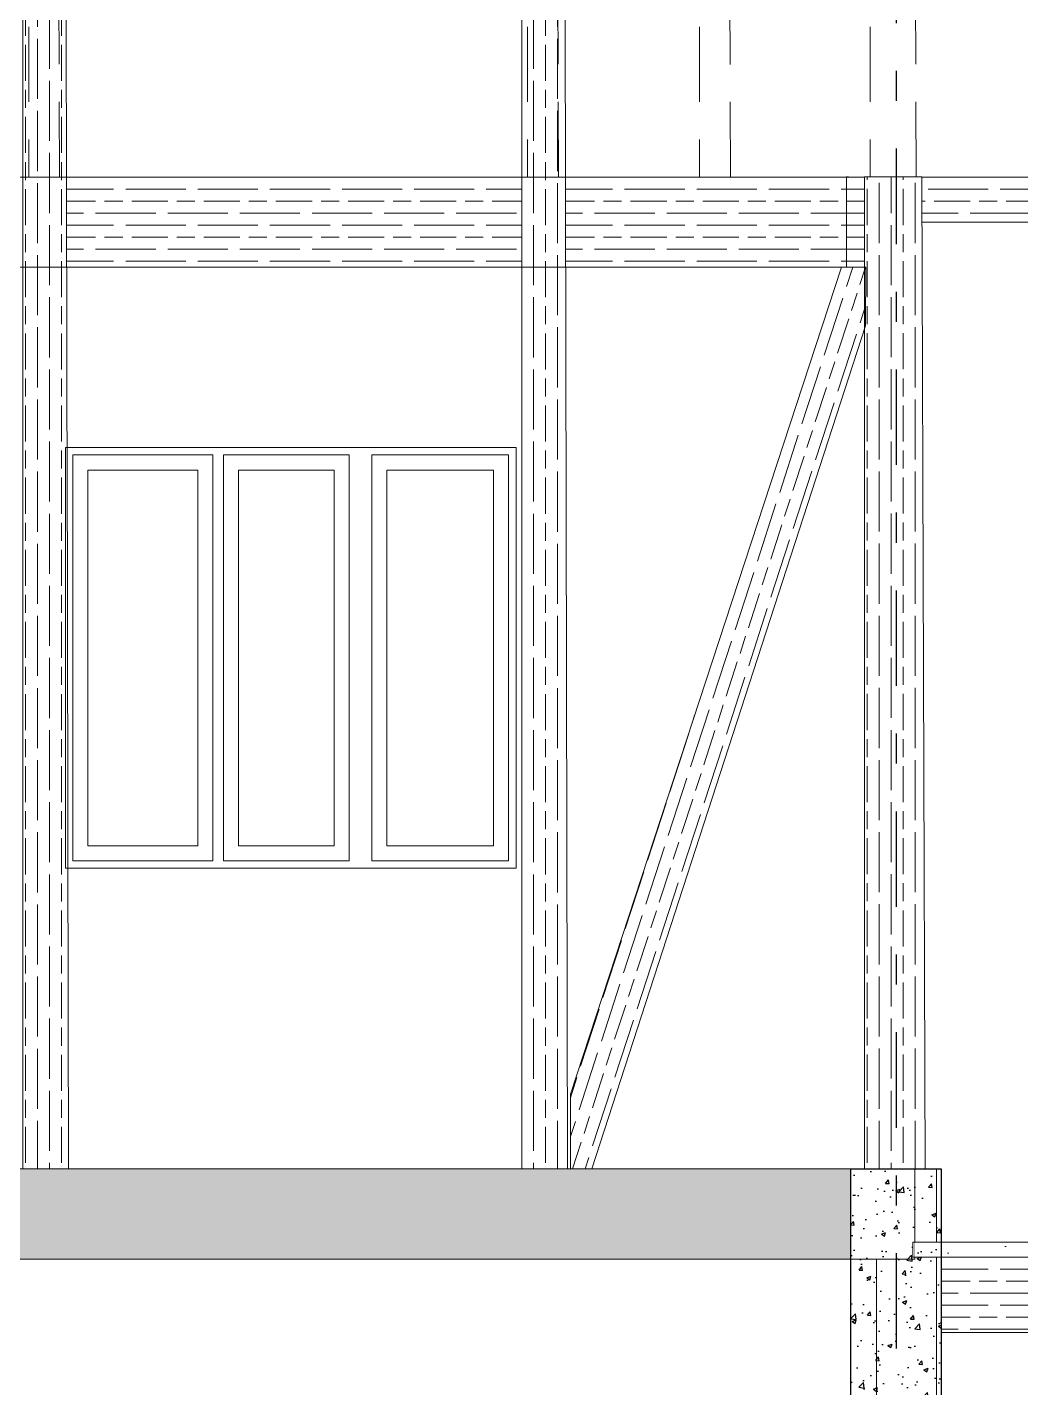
# Model space of a CAD drawing. Header units: metres. Extents: x 0 to 22, y -3 to 11.8.
# Drawn here: x 14.539 to 17.845, y 2.561 to 7.087 of the extents above; entities that cross this region are included whole.
import ezdxf
from ezdxf.enums import TextEntityAlignment as Align

# ---------------------------------------------------------------- set-up
doc = ezdxf.new("R2010")
doc.units = ezdxf.units.M
doc.header["$MEASUREMENT"] = 0
for name, pattern in [('DASHDOT', [25.4, 12.7, -6.35, 0, -6.35]), ('Xref_Alzado 2 Est$0$HIDDEN', [0.375, 0.25, -0.125]), ('Xref_Alzado 2$0$Wipeout_Contour', [1000, 0, -1000])]:
    doc.linetypes.add(name, pattern=pattern)
for name, color, linetype in [('Eje', 5, 'DASHDOT'), ('TEXTO', 7, 'Continuous'), ('Xref_Alzado 2 Est$0$00-COLUMNAS', 253, 'Continuous'), ('Xref_Alzado 2$0$Archicad Windows', 7, 'Continuous'), ('Xref_Alzado 2$0$Estructura - Cubiertas', 7, 'Continuous'), ('Xref_Alzado 2$0$Estructura - Forjados', 7, 'Continuous'), ('Xref_Alzado 2$0$Estructura - Muros', 7, 'Continuous'), ('Xref_Alzado 2$0$Estructura - Vigas y Pilares', 7, 'Continuous')]:
    doc.layers.add(name, color=color, linetype=linetype)
for name, color, linetype, lineweight in [('Xref_Alzado 2 Est$0$00-MADERA', 42, 'Continuous', 13), ('Xref_Alzado 2 Est$0$00-VIGAS', 4, 'Continuous', 13), ('Xref_Alzado 2$0$Estructura - Forjados_Pen_No__1', 7, 'Continuous', 13), ('Xref_Alzado 2$0$Estructura - Muros_Pen_No__1', 7, 'Continuous', 13)]:
    doc.layers.add(name, color=color, linetype=linetype, lineweight=lineweight)
for name, color, linetype, lineweight, true_color in [('Xref_Alzado 2$0$Archicad Windows_Pen_No__81', 7, 'Continuous', 13, 0x6a6a6a), ('Xref_Alzado 2$0$Estructura - Forjados_Pen_No__170', 7, 'Continuous', 13, 0x9f9f00), ('Xref_Alzado 2$0$Estructura - Forjados_Pen_No__81', 7, 'Continuous', 13, 0x6a6a6a), ('Xref_Alzado 2$0$Estructura - Muros_Pen_No__81', 7, 'Continuous', 13, 0x6a6a6a), ('Xref_Alzado 2$0$Estructura - Vigas y Pilares_Pen_No__81', 7, 'Continuous', 13, 0x6a6a6a)]:
    doc.layers.add(name, color=color, linetype=linetype, lineweight=lineweight, true_color=true_color)
doc.styles.add('Arial', font='arial.ttf')

# ---------------------------------------------------------------- blocks, each defined once
blk = doc.blocks.new('Xref_Alzado 2$0$Section Element_2')
at = {"color": 254, "linetype": 'Xref_Alzado 2$0$Wipeout_Contour', "lineweight": 0, "ltscale": 29536.329476}
blk.add_wipeout([(-8030.2, 0), (-8030.2, -300), (6731.8, -300), (6731.8, 0)], dxfattribs=at).dxf.layer = 'Xref_Alzado 2$0$Estructura - Forjados'
at = {"layer": 'Xref_Alzado 2$0$Estructura - Forjados_Pen_No__1', "color": 7, "linetype": 'Continuous', "lineweight": 13}
for p, q in [((6250.6, 0), (-2423.7, 0)), ((6731.8, 0), (6731.8, -243.9)), ((6731.8, -243.9), (6731.8, -293.9)), ((6510.9, -300), (2769.7, -300)), ((6604.6, -300), (6510.9, -300)), ((6710.9, -300), (6604.6, -300)), ((6731.8, -300), (6710.9, -300)), ((6731.8, -293.9), (6731.8, -300))]:
    blk.add_line(p, q, dxfattribs=at)
blk = doc.blocks.new('Xref_Alzado 2$0$Section Element_3')
at = {"color": 254, "linetype": 'Xref_Alzado 2$0$Wipeout_Contour', "lineweight": 0, "ltscale": 43453.612002}
blk.add_wipeout([(10859, -293.9), (10861.1, -293.9), (10861.1, -243.9), (10859, -243.9)], dxfattribs=at).dxf.layer = 'Xref_Alzado 2$0$Estructura - Forjados'
at = {"color": 254, "linetype": 'Xref_Alzado 2$0$Wipeout_Contour', "lineweight": 0, "ltscale": 295735.901563}
blk.add_wipeout([(6731.8, -243.9), (6731.8, -293.9), (10859, -293.9), (10859, -243.9), (10075.5, -243.9), (10073.3, -274.6), (10073, -275.3), (10068.1, -279.2), (10062.7, -275.8), (10062.4, -275.2), (10056.7, -243.9), (9780.9, -243.9), (9775.3, -275.2), (9774.9, -275.8), (9769.6, -279.2), (9764.6, -275.3), (9764.4, -274.6), (9762.1, -243.9), (8840.2, -243.9), (8837.9, -274.6), (8837.7, -275.3), (8832.7, -279.2), (8827.4, -275.8), (8827, -275.2), (8821.4, -243.9), (8545.6, -243.9), (8539.9, -275.2), (8539.6, -275.8), (8534.2, -279.2), (8529.3, -275.3), (8529, -274.6), (8526.8, -243.9)], dxfattribs=at).dxf.layer = 'Xref_Alzado 2$0$Estructura - Forjados'
at = {"layer": 'Xref_Alzado 2$0$Estructura - Forjados_Pen_No__170', "linetype": 'Continuous', "lineweight": 13, "true_color": 0x9f9f00}
h = blk.add_hatch(dxfattribs=at)
h.set_pattern_fill('HORMIGÓN_ARMADO', color=54, style=0, pattern_type=2)
h.set_pattern_definition([(0, (0, 0), (0, 623.54), [60, -300]), (0, (180, 311.8), (0, 623.54), [60, -300]), (60, (0, 0), (-540, 311.77), [60, -300]), (60, (360, 0), (-540, 311.77), [60, -300]), (120, (60, 0), (540, 311.77), [60, -300]), (120, (420, 0), (540, 311.77), [60, -300]), (0, (0, 60), (0, 120), [0, -120, 0, -180]), (45, (60, 60), (-84.8528, 84.8528), [0, -90, 0, -150])])
h.paths.add_polyline_path([(6731.8, -243.9), (6731.8, -293.9), (10859, -293.9), (10859, -243.9), (10075.5, -243.9), (10073.3, -274.6), (10073, -275.3), (10068.1, -279.2), (10062.7, -275.8), (10062.4, -275.2), (10056.7, -243.9), (9780.9, -243.9), (9775.3, -275.2), (9774.9, -275.8), (9769.6, -279.2), (9764.6, -275.3), (9764.4, -274.6), (9762.1, -243.9), (8840.2, -243.9), (8837.9, -274.6), (8837.7, -275.3), (8832.7, -279.2), (8827.4, -275.8), (8827, -275.2), (8821.4, -243.9), (8545.6, -243.9), (8539.9, -275.2), (8539.6, -275.8), (8534.2, -279.2), (8529.3, -275.3), (8529, -274.6), (8526.8, -243.9)])
at = {"layer": 'Xref_Alzado 2$0$Estructura - Forjados_Pen_No__1', "color": 7, "linetype": 'Continuous', "lineweight": 13}
for p, q in [((6725.5, -243.9), (6725.5, -293.9)), ((6731.8, -243.9), (6725.5, -243.9)), ((6804.6, -243.9), (6731.8, -243.9)), ((7484.7, -243.9), (6804.6, -243.9)), ((7684.7, -243.9), (7484.7, -243.9)), ((10859, -243.9), (7684.7, -243.9)), ((10859, -243.9), (10859, -293.9)), ((6731.8, -293.9), (6725.5, -293.9)), ((6804.6, -293.9), (6731.8, -293.9)), ((7484.7, -293.9), (6804.6, -293.9)), ((7684.7, -293.9), (7484.7, -293.9)), ((10504.6, -293.9), (7684.7, -293.9)), ((10859, -293.9), (10804.6, -293.9))]:
    blk.add_line(p, q, dxfattribs=at)
at = {"layer": 'Xref_Alzado 2$0$Estructura - Forjados_Pen_No__81', "color": 251, "linetype": 'Continuous', "lineweight": 13, "true_color": 0x6a6a6a}
for p, q in [((10859, -243.9), (10861.1, -243.9)), ((10861.1, -293.9), (10861.1, -243.9)), ((10859, -293.9), (10859.8, -293.9))]:
    blk.add_line(p, q, dxfattribs=at)
blk = doc.blocks.new('Xref_Alzado 2$0$Section Element_29')
at = {"layer": 'Xref_Alzado 2$0$Estructura - Muros_Pen_No__1', "color": 7, "linetype": 'Continuous', "lineweight": 13}
for p, q in [((6804.6, 0), (6804.6, -243.9)), ((6604.6, -300), (6604.6, -3000)), ((6804.6, -293.9), (6804.6, -3000))]:
    blk.add_line(p, q, dxfattribs=at)
at = {"layer": 'Xref_Alzado 2$0$Estructura - Muros_Pen_No__81', "color": 251, "linetype": 'Continuous', "lineweight": 13, "true_color": 0x6a6a6a}
for p, q in [((6804.6, -243.9), (6804.6, 0)), ((6804.6, -2040), (6804.6, -293.9))]:
    blk.add_line(p, q, dxfattribs=at)
blk = doc.blocks.new('Xref_Alzado 2$0$Section Element_93')
at = {"color": 254, "linetype": 'Xref_Alzado 2$0$Wipeout_Contour', "lineweight": 0, "ltscale": 29492.551218}
blk.add_wipeout([(6510.9, 3624.3), (6505.4, 3624.3), (6505.4, 3300), (6510.9, 3300)], dxfattribs=at).dxf.layer = 'Xref_Alzado 2$0$Estructura - Cubiertas'
blk = doc.blocks.new('Xref_Alzado 2$0$Section Element_120')
at = {"color": 254, "linetype": 'Xref_Alzado 2$0$Wipeout_Contour', "lineweight": 0, "ltscale": 17250.012025}
blk.add_wipeout([(3930.5, 1050), (3930.5, 2350), (3905.5, 2350), (3905.5, 1050)], dxfattribs=at).dxf.layer = 'Xref_Alzado 2$0$Archicad Windows'
at = {"color": 254, "linetype": 'Xref_Alzado 2$0$Wipeout_Contour', "lineweight": 0, "ltscale": 19075.865852}
blk.add_wipeout([(4432.1, 1050), (4432.1, 2350), (4396.1, 2350), (4396.1, 1050)], dxfattribs=at).dxf.layer = 'Xref_Alzado 2$0$Archicad Windows'
at = {"color": 254, "linetype": 'Xref_Alzado 2$0$Wipeout_Contour', "lineweight": 0, "ltscale": 20845.269277}
blk.add_wipeout([(4850.3, 2350), (4850.3, 1050), (4925.3, 1050), (4925.3, 2350)], dxfattribs=at).dxf.layer = 'Xref_Alzado 2$0$Archicad Windows'
at = {"color": 254, "linetype": 'Xref_Alzado 2$0$Wipeout_Contour', "lineweight": 0, "ltscale": 22754.161087}
blk.add_wipeout([(5380.5, 2350), (5380.5, 1050), (5405.5, 1050), (5405.5, 2350)], dxfattribs=at).dxf.layer = 'Xref_Alzado 2$0$Archicad Windows'
at = {"color": 254, "linetype": 'Xref_Alzado 2$0$Wipeout_Contour', "lineweight": 0, "ltscale": 83615.478955}
blk.add_wipeout([(5405.5, 2400), (3905.5, 2400), (3905.5, 2350), (3930.5, 2350), (3930.5, 2375), (4396.1, 2375), (4396.1, 2350), (4432.1, 2350), (4432.1, 2375), (4850.3, 2375), (4850.3, 2350), (4925.3, 2350), (4925.3, 2375), (5380.5, 2375), (5380.5, 2350), (5405.5, 2350)], dxfattribs=at).dxf.layer = 'Xref_Alzado 2$0$Archicad Windows'
at = {"color": 254, "linetype": 'Xref_Alzado 2$0$Wipeout_Contour', "lineweight": 0, "ltscale": 17374.448076}
blk.add_wipeout([(3980.5, 2325), (3930.5, 2325), (3930.5, 1075), (3980.5, 1075)], dxfattribs=at).dxf.layer = 'Xref_Alzado 2$0$Archicad Windows'
at = {"color": 254, "linetype": 'Xref_Alzado 2$0$Wipeout_Contour', "lineweight": 0, "ltscale": 18904.642346}
blk.add_wipeout([(4346.1, 1075), (4396.1, 1075), (4396.1, 2325), (4346.1, 2325)], dxfattribs=at).dxf.layer = 'Xref_Alzado 2$0$Archicad Windows'
at = {"color": 254, "linetype": 'Xref_Alzado 2$0$Wipeout_Contour', "lineweight": 0, "ltscale": 19223.937967}
blk.add_wipeout([(4482.1, 2325), (4432.1, 2325), (4432.1, 1075), (4482.1, 1075)], dxfattribs=at).dxf.layer = 'Xref_Alzado 2$0$Archicad Windows'
at = {"color": 254, "linetype": 'Xref_Alzado 2$0$Wipeout_Contour', "lineweight": 0, "ltscale": 20599.496661}
blk.add_wipeout([(4800.3, 1075), (4850.3, 1075), (4850.3, 2325), (4800.3, 2325)], dxfattribs=at).dxf.layer = 'Xref_Alzado 2$0$Archicad Windows'
at = {"color": 254, "linetype": 'Xref_Alzado 2$0$Wipeout_Contour', "lineweight": 0, "ltscale": 21069.418984}
blk.add_wipeout([(4975.3, 2325), (4925.3, 2325), (4925.3, 1075), (4975.3, 1075)], dxfattribs=at).dxf.layer = 'Xref_Alzado 2$0$Archicad Windows'
at = {"color": 254, "linetype": 'Xref_Alzado 2$0$Wipeout_Contour', "lineweight": 0, "ltscale": 22601.580668}
blk.add_wipeout([(5330.5, 1075), (5380.5, 1075), (5380.5, 2325), (5330.5, 2325)], dxfattribs=at).dxf.layer = 'Xref_Alzado 2$0$Archicad Windows'
at = {"color": 254, "linetype": 'Xref_Alzado 2$0$Wipeout_Contour', "lineweight": 0, "ltscale": 76294.384455}
blk.add_wipeout([(3930.5, 1050), (3905.5, 1050), (3905.5, 1000), (5405.5, 1000), (5405.5, 1050), (5380.5, 1050), (5380.5, 1025), (4925.3, 1025), (4925.3, 1050), (4850.3, 1050), (4850.3, 1025), (4432.1, 1025), (4432.1, 1050), (4396.1, 1050), (4396.1, 1025), (3930.5, 1025)], dxfattribs=at).dxf.layer = 'Xref_Alzado 2$0$Archicad Windows'
at = {"layer": 'Xref_Alzado 2$0$Archicad Windows_Pen_No__81', "color": 251, "linetype": 'Continuous', "lineweight": 13, "true_color": 0x6a6a6a}
for p, q in [((5405.5, 2400), (3905.5, 2400)), ((3905.5, 2400), (3905.5, 2350)), ((5405.5, 2350), (5405.5, 2400)), ((3905.5, 2350), (3905.5, 1050)), ((5405.5, 1050), (5405.5, 2350)), ((3905.5, 1050), (3905.5, 1000)), ((5405.5, 1000), (5405.5, 1050)), ((3905.5, 1000), (5405.5, 1000))]:
    blk.add_line(p, q, dxfattribs=at)
at = {"color": 254, "linetype": 'Xref_Alzado 2$0$Wipeout_Contour', "lineweight": 0, "ltscale": 28666.971607}
blk.add_wipeout([(3930.5, 2375), (3930.5, 2325), (3980.5, 2325), (4346.1, 2325), (4396.1, 2325), (4396.1, 2375)], dxfattribs=at).dxf.layer = 'Xref_Alzado 2$0$Archicad Windows'
at = {"color": 254, "linetype": 'Xref_Alzado 2$0$Wipeout_Contour', "lineweight": 0, "ltscale": 31194.993884}
blk.add_wipeout([(4432.1, 2375), (4432.1, 2325), (4482.1, 2325), (4800.3, 2325), (4850.3, 2325), (4850.3, 2375)], dxfattribs=at).dxf.layer = 'Xref_Alzado 2$0$Archicad Windows'
at = {"color": 254, "linetype": 'Xref_Alzado 2$0$Wipeout_Contour', "lineweight": 0, "ltscale": 33964.03067}
blk.add_wipeout([(4925.3, 2375), (4925.3, 2325), (4975.3, 2325), (5330.5, 2325), (5380.5, 2325), (5380.5, 2375)], dxfattribs=at).dxf.layer = 'Xref_Alzado 2$0$Archicad Windows'
at = {"color": 254, "linetype": 'Xref_Alzado 2$0$Wipeout_Contour', "lineweight": 0, "ltscale": 25777.014762}
blk.add_wipeout([(4396.1, 1025), (4396.1, 1075), (4346.1, 1075), (3980.5, 1075), (3930.5, 1075), (3930.5, 1025)], dxfattribs=at).dxf.layer = 'Xref_Alzado 2$0$Archicad Windows'
at = {"color": 254, "linetype": 'Xref_Alzado 2$0$Wipeout_Contour', "lineweight": 0, "ltscale": 28563.691537}
blk.add_wipeout([(4482.1, 1075), (4432.1, 1075), (4432.1, 1025), (4850.3, 1025), (4850.3, 1075), (4800.3, 1075)], dxfattribs=at).dxf.layer = 'Xref_Alzado 2$0$Archicad Windows'
at = {"color": 254, "linetype": 'Xref_Alzado 2$0$Wipeout_Contour', "lineweight": 0, "ltscale": 31564.337405}
blk.add_wipeout([(5380.5, 1025), (5380.5, 1075), (5330.5, 1075), (4975.3, 1075), (4925.3, 1075), (4925.3, 1025)], dxfattribs=at).dxf.layer = 'Xref_Alzado 2$0$Archicad Windows'
at = {"layer": 'Xref_Alzado 2$0$Archicad Windows_Pen_No__81', "color": 251, "linetype": 'Continuous', "lineweight": 13, "true_color": 0x6a6a6a}
for p, q in [((3930.5, 2375), (3930.5, 2325)), ((4396.1, 2375), (3930.5, 2375)), ((4396.1, 2325), (4396.1, 2375)), ((4432.1, 2375), (4432.1, 2325)), ((4850.3, 2375), (4432.1, 2375)), ((4850.3, 2325), (4850.3, 2375)), ((4925.3, 2375), (4925.3, 2325)), ((5380.5, 2375), (4925.3, 2375)), ((5380.5, 2325), (5380.5, 2375)), ((3930.5, 2325), (3930.5, 1075)), ((4396.1, 1075), (4396.1, 2325)), ((4432.1, 2325), (4432.1, 1075)), ((4850.3, 1075), (4850.3, 2325)), ((4925.3, 2325), (4925.3, 1075)), ((5380.5, 1075), (5380.5, 2325)), ((3930.5, 1075), (3930.5, 1025)), ((4396.1, 1025), (4396.1, 1075)), ((4432.1, 1075), (4432.1, 1025)), ((4850.3, 1025), (4850.3, 1075)), ((4925.3, 1075), (4925.3, 1025)), ((5380.5, 1025), (5380.5, 1075)), ((3930.5, 1025), (4396.1, 1025)), ((4432.1, 1025), (4850.3, 1025)), ((4925.3, 1025), (5380.5, 1025))]:
    blk.add_line(p, q, dxfattribs=at)
at = {"color": 254, "linetype": 'Xref_Alzado 2$0$Wipeout_Contour', "lineweight": 0, "ltscale": 18138.851297}
blk.add_wipeout([(3980.5, 1075), (4346.1, 1075), (4346.1, 2325), (3980.5, 2325)], dxfattribs=at).dxf.layer = 'Xref_Alzado 2$0$Archicad Windows'
at = {"color": 254, "linetype": 'Xref_Alzado 2$0$Wipeout_Contour', "lineweight": 0, "ltscale": 19911.245796}
blk.add_wipeout([(4482.1, 1075), (4800.3, 1075), (4800.3, 2325), (4482.1, 2325)], dxfattribs=at).dxf.layer = 'Xref_Alzado 2$0$Archicad Windows'
at = {"color": 254, "linetype": 'Xref_Alzado 2$0$Wipeout_Contour', "lineweight": 0, "ltscale": 21835.099674}
blk.add_wipeout([(4975.3, 1075), (5330.5, 1075), (5330.5, 2325), (4975.3, 2325)], dxfattribs=at).dxf.layer = 'Xref_Alzado 2$0$Archicad Windows'
at = {"layer": 'Xref_Alzado 2$0$Archicad Windows_Pen_No__81', "color": 251, "linetype": 'Continuous', "lineweight": 13, "true_color": 0x6a6a6a}
for p, q in [((3980.5, 1075), (3980.5, 2325)), ((3980.5, 2325), (4346.1, 2325)), ((4346.1, 2325), (4346.1, 1075)), ((4482.1, 1075), (4482.1, 2325)), ((4482.1, 2325), (4800.3, 2325)), ((4800.3, 2325), (4800.3, 1075)), ((4975.3, 1075), (4975.3, 2325)), ((4975.3, 2325), (5330.5, 2325)), ((5330.5, 2325), (5330.5, 1075)), ((4346.1, 1075), (3980.5, 1075)), ((4800.3, 1075), (4482.1, 1075)), ((5330.5, 1075), (4975.3, 1075))]:
    blk.add_line(p, q, dxfattribs=at)
blk = doc.blocks.new('Xref_Alzado 2$0$Section Element_127')
at = {"color": 254, "linetype": 'Xref_Alzado 2$0$Wipeout_Contour', "lineweight": 0, "ltscale": 35531.237289}
blk.add_wipeout([(-1195.4, 2999.7), (6510.9, 2999.7), (6510.9, 3000), (6504.6, 3000), (6504.6, 3299.7), (-1195.4, 3299.7)], dxfattribs=at).dxf.layer = 'Xref_Alzado 2$0$Estructura - Vigas y Pilares'
at = {"layer": 'Xref_Alzado 2$0$Estructura - Vigas y Pilares_Pen_No__81', "color": 251, "linetype": 'Continuous', "lineweight": 13, "true_color": 0x6a6a6a}
for p, q in [((6504.6, 3299.7), (-1195.4, 3299.7)), ((6510.9, 2999.7), (-1195.4, 2999.7))]:
    blk.add_line(p, q, dxfattribs=at)
blk = doc.blocks.new('Xref_Alzado 2$0$Section Element_128')
at = {"color": 254, "linetype": 'Xref_Alzado 2$0$Wipeout_Contour', "lineweight": 0, "ltscale": 28925.1397}
blk.add_wipeout([(6504.6, 3000), (6510.9, 3000), (6510.9, 3300), (6504.6, 3300)], dxfattribs=at).dxf.layer = 'Xref_Alzado 2$0$Estructura - Vigas y Pilares'
at = {"layer": 'Xref_Alzado 2$0$Estructura - Vigas y Pilares_Pen_No__81', "color": 251, "linetype": 'Continuous', "lineweight": 13, "true_color": 0x6a6a6a}
for p, q in [((6504.6, 3000), (6504.6, 3300)), ((6504.6, 3300), (6510.9, 3300)), ((6510.9, 3000), (6504.6, 3000))]:
    blk.add_line(p, q, dxfattribs=at)
blk = doc.blocks.new('Xref_Alzado 2')
at = {"layer": 'Xref_Alzado 2$0$Archicad Windows', "lineweight": 0, "xscale": 0.001, "yscale": 0.001, "zscale": 0.001}
blk.add_blockref('Xref_Alzado 2$0$Section Element_120', (10.7602, 3.289), dxfattribs=at)
at = {"layer": 'Xref_Alzado 2$0$Estructura - Cubiertas', "lineweight": 0, "xscale": 0.001, "yscale": 0.001, "zscale": 0.001}
blk.add_blockref('Xref_Alzado 2$0$Section Element_93', (10.7602, 3.289), dxfattribs=at)
at = {"layer": 'Xref_Alzado 2$0$Estructura - Forjados', "lineweight": 0, "xscale": 0.001, "yscale": 0.001, "zscale": 0.001}
blk.add_blockref('Xref_Alzado 2$0$Section Element_2', (10.7602, 3.289), dxfattribs=at)
blk.add_blockref('Xref_Alzado 2$0$Section Element_3', (10.7602, 3.289), dxfattribs=at)
at = {"layer": 'Xref_Alzado 2$0$Estructura - Vigas y Pilares', "lineweight": 0, "xscale": 0.001, "yscale": 0.001, "zscale": 0.001}
blk.add_blockref('Xref_Alzado 2$0$Section Element_127', (10.7602, 3.289), dxfattribs=at)
at = {"layer": 'Xref_Alzado 2$0$Estructura - Muros', "lineweight": 0, "xscale": 0.001, "yscale": 0.001, "zscale": 0.001}
blk.add_blockref('Xref_Alzado 2$0$Section Element_29', (10.7602, 3.289), dxfattribs=at)
at = {"layer": 'Xref_Alzado 2$0$Estructura - Vigas y Pilares', "lineweight": 0, "xscale": 0.001, "yscale": 0.001, "zscale": 0.001}
blk.add_blockref('Xref_Alzado 2$0$Section Element_128', (10.7602, 3.289), dxfattribs=at)
blk = doc.blocks.new('Xref_Alzado 2 Est')
at = {"layer": 'Xref_Alzado 2 Est$0$00-COLUMNAS'}
h = blk.add_hatch(dxfattribs=at)
h.set_pattern_fill('AR-CONC', color=256, scale=0.02)
h.set_pattern_definition([(50, (35.45113, 3.28895), (0.143452, -0.0125504), [0.015, -0.165]), (355, (35.45113, 3.28895), (-0.0277503, 0.1504384), [0.012, -0.132]), (100.45144, (35.46308, 3.2879), (0.1157018, 0.137888), [0.012748, -0.1402284]), (46.1842, (35.45113, 3.32895), (0.2134483, -0.0331039), [0.0225, -0.2475]), (96.6356, (35.46891, 3.3262), (0.1869324, 0.1948237), [0.019122, -0.2103428]), (351.1842, (35.45113, 3.32895), (0.1869324, 0.1948237), [0.018, -0.198]), (21, (35.47113, 3.31895), (0.1193814, -0.0805238), [0.015, -0.165]), (326, (35.47113, 3.31895), (0.0486631, 0.14503), [0.012, -0.132]), (71.45144, (35.48108, 3.31224), (0.1680445, 0.0645062), [0.012748, -0.1402284]), (37.5, (35.451127, 3.288953), (0.00243197, 0.06657877), [0, -0.1304, 0, -0.134, 0, -0.1325]), (7.5, (35.45113, 3.28895), (0.0526139, 0.07888234), [0, -0.0764, 0, -0.1274, 0, -0.0505]), (327.5, (35.406527, 3.28895), (0.10676449, -0.00451097), [0, -0.05, 0, -0.156, 0, -0.207]), (317.5, (35.38653, 3.28895), (0.11663723, 0.020021), [0, -0.065, 0, -0.1036, 0, -0.147])])
h.paths.add_polyline_path([(17.58, 3.289), (17.2798, 3.289), (17.2798, 0.289), (17.58, 0.289)])
at = {"layer": 'Xref_Alzado 2 Est$0$00-MADERA'}
h = blk.add_hatch(dxfattribs=at)
h.set_pattern_fill('GOST_WOOD', color=256, scale=0.02)
h.set_pattern_definition([(90, (14.37278, -0.0113), (0.12, -7e-18), [0.2, -0.04]), (90, (14.41278, -0.0513), (0.12, -7e-18), [0.12, -0.03, 0.06, -0.03]), (90, (14.45278, -0.1113), (0.12, -7e-18), [0.2, -0.04])])
h.paths.add_polyline_path([(14.6653, 8.7437), (14.5244, 8.7437), (14.5244, 3.2887), (14.6766, 3.2887)])
h = blk.add_hatch(dxfattribs=at)
h.set_pattern_fill('GOST_WOOD', color=256, scale=0.02)
h.set_pattern_definition([(90, (15.98308, -0.0113), (0.12, -7e-18), [0.2, -0.04]), (90, (16.02308, -0.0513), (0.12, -7e-18), [0.12, -0.03, 0.06, -0.03]), (90, (16.06308, -0.1113), (0.12, -7e-18), [0.2, -0.04])])
h.paths.add_polyline_path([(16.1847, 3.2887), (16.3369, 3.2887), (16.3256, 8.7437), (16.1847, 8.7437)])
h = blk.add_hatch(dxfattribs=at)
h.set_pattern_fill('GOST_WOOD', color=256, scale=0.02, angle=90)
h.set_pattern_definition([(180, (16.40637, -0.0113), (1e-17, 0.12), [0.2, -0.04]), (180, (16.44637, 0.0287), (1e-17, 0.12), [0.12, -0.03, 0.06, -0.03]), (180, (16.50637, 0.0687), (1e-17, 0.12), [0.2, -0.04])])
h.paths.add_polyline_path([(16.1847, 6.2885), (16.1847, 6.5887), (14.6698, 6.5887), (14.6698, 6.2886)])
h = blk.add_hatch(dxfattribs=at)
h.set_pattern_fill('GOST_WOOD', color=256, scale=0.02, angle=90)
h.set_pattern_definition([(180, (18.06667, -0.0113), (1e-17, 0.12), [0.2, -0.04]), (180, (18.10667, 0.0287), (1e-17, 0.12), [0.12, -0.03, 0.06, -0.03]), (180, (18.16667, 0.0687), (1e-17, 0.12), [0.2, -0.04])])
h.paths.add_polyline_path([(17.3248, 6.2885), (17.3248, 6.5887), (16.3301, 6.5887), (16.3301, 6.2886)])
h = blk.add_hatch(dxfattribs=at)
h.set_pattern_fill('GOST_WOOD', color=256, scale=0.02)
h.set_pattern_definition([(90, (17.17318, -0.01105), (0.12, -7e-18), [0.2, -0.04]), (90, (17.21318, -0.05105), (0.12, -7e-18), [0.12, -0.03, 0.06, -0.03]), (90, (17.25318, -0.11105), (0.12, -7e-18), [0.2, -0.04])])
h.paths.add_polyline_path([(17.5157, 6.589), (17.3248, 6.589), (17.3248, 3.289), (17.527, 3.289)])
h = blk.add_hatch(dxfattribs=at)
h.set_pattern_fill('GOST_WOOD', color=256, scale=0.02, angle=90)
h.set_pattern_definition([(180, (19.31662, -0.01126), (1e-17, 0.12), [0.2, -0.04]), (180, (19.35662, 0.02874), (1e-17, 0.12), [0.12, -0.03, 0.06, -0.03]), (180, (19.41662, 0.06874), (1e-17, 0.12), [0.2, -0.04])])
h.paths.add_polyline_path([(21.2878, 6.4386), (21.2878, 6.5887), (17.516, 6.5885), (17.516, 6.4384)])
h = blk.add_hatch(dxfattribs=at)
h.set_pattern_fill('GOST_WOOD', color=256, scale=0.02, angle=162)
h.set_pattern_definition([(252, (8.0086, -0.00025), (-0.1141268, 0.037082), [0.2, -0.04]), (252, (7.98292, 0.05015), (-0.1141268, 0.037082), [0.12, -0.03, 0.06, -0.03]), (252, (7.96342, 0.11957), (-0.1141268, 0.037082), [0.2, -0.04])])
h.paths.add_polyline_path([(17.3297, 6.2885), (17.2483, 6.2885), (16.3463, 3.5369), (16.3463, 3.2887), (16.4179, 3.2887), (17.328, 6.0937)])
h = blk.add_hatch(dxfattribs=at)
h.set_pattern_fill('GOST_WOOD', color=256, scale=0.02, angle=90)
h.set_pattern_definition([(180, (19.31662, -3.60491), (1e-17, 0.12), [0.2, -0.04]), (180, (19.35662, -3.56491), (1e-17, 0.12), [0.12, -0.03, 0.06, -0.03]), (180, (19.41662, -3.52491), (1e-17, 0.12), [0.2, -0.04])])
h.paths.add_polyline_path([(21.2878, 2.7449), (21.2878, 2.9951), (17.58, 2.9951), (17.58, 2.745)])
at = {"layer": 'Xref_Alzado 2 Est$0$00-VIGAS'}
h = blk.add_hatch(dxfattribs=at)
h.set_pattern_fill('AR-CONC', color=256, scale=0.02)
h.set_pattern_definition([(50, (13.29893, -0.01105), (0.143452, -0.0125504), [0.015, -0.165]), (355, (13.29893, -0.01105), (-0.0277503, 0.1504384), [0.012, -0.132]), (100.4514, (13.31089, -0.0121), (0.1157018, 0.137888), [0.012748, -0.1402284]), (46.1842, (13.29893, 0.02895), (0.213448, -0.033104), [0.0225, -0.2475]), (96.6356, (13.31672, 0.0262), (0.186932, 0.194824), [0.019122, -0.210343]), (351.184, (13.29893, 0.02895), (0.186932, 0.194824), [0.018, -0.198]), (21, (13.31893, 0.01895), (0.1193814, -0.0805238), [0.015, -0.165]), (326, (13.31893, 0.01895), (0.048663, 0.14503), [0.012, -0.132]), (71.4514, (13.32888, 0.01224), (0.1680445, 0.0645062), [0.012748, -0.1402284]), (37.5, (13.298933, -0.011047), (0.00243197, 0.06657877), [0, -0.1304, 0, -0.134, 0, -0.1325]), (7.5, (13.29893, -0.01105), (0.0526139, 0.0788823), [0, -0.0764, 0, -0.1274, 0, -0.0505]), (327.5, (13.254333, -0.01105), (0.1067645, -0.004511), [0, -0.05, 0, -0.156, 0, -0.207]), (317.5, (13.23433, -0.01105), (0.1166372, 0.020021), [0, -0.065, 0, -0.1036, 0, -0.147])])
h.paths.add_polyline_path([(17.2798, 3.289), (13.58, 3.289), (13.58, 2.989), (17.2798, 2.989)])
at = {"layer": 'Xref_Alzado 2 Est$0$00-COLUMNAS'}
blk.add_lwpolyline([(17.2798, 3.289), (17.58, 3.289), (17.58, 0.289), (17.2798, 0.289)], close=True, dxfattribs=at)
at = {"layer": 'Xref_Alzado 2 Est$0$00-MADERA', "color": 6, "linetype": 'Xref_Alzado 2 Est$0$HIDDEN'}
for points in [[(14.5437, 6.5889), (14.646, 6.5889), (14.6346, 10.0889), (14.5437, 10.0889)], [(16.204, 6.5889), (16.3063, 6.5889), (16.2949, 10.0889), (16.204, 10.0889)], [(16.7763, 6.5887), (16.8786, 6.5887), (16.8672, 10.0887), (16.7763, 10.0887)], [(17.3441, 6.589), (17.4964, 6.589), (17.485, 10.089), (17.3441, 10.089)]]:
    blk.add_lwpolyline(points, close=True, dxfattribs=at)
at = {"layer": 'Xref_Alzado 2 Est$0$00-MADERA'}
for points in [[(14.5244, 3.2887), (14.6766, 3.2887), (14.6653, 8.7437), (14.5244, 8.7437)], [(16.1847, 3.2887), (16.3369, 3.2887), (16.3256, 8.7437), (16.1847, 8.7437)], [(14.6698, 6.5887), (16.1847, 6.5887), (16.1847, 6.2885), (14.6698, 6.2886)], [(16.3301, 6.5887), (17.3248, 6.5887), (17.3248, 6.2885), (16.3301, 6.2886)], [(17.3248, 3.289), (17.527, 3.289), (17.5157, 6.589), (17.3248, 6.589)], [(17.516, 6.5885), (21.2878, 6.5887), (21.2878, 6.4386), (17.516, 6.4384)], [(16.4179, 3.2887), (16.3463, 3.2887), (16.3463, 3.5369), (17.2483, 6.2885), (17.3297, 6.2885), (17.328, 6.0937)], [(17.58, 2.9951), (21.2878, 2.9951), (21.2878, 2.7449), (17.58, 2.745)]]:
    blk.add_lwpolyline(points, close=True, dxfattribs=at)
at = {"layer": 'Xref_Alzado 2 Est$0$00-VIGAS'}
blk.add_lwpolyline([(17.2798, 3.289), (13.58, 3.289), (13.58, 2.989), (17.2798, 2.989)], close=True, dxfattribs=at)
blk = doc.blocks.new('*U16')
at = {"layer": 'Eje', "ltscale": 0.025}
blk.add_lwpolyline([(0, -3.4221), (0, -16.731)], dxfattribs=at)
at = {"layer": 'TEXTO', "color": 7, "ltscale": 0.025, "style": 'Arial', "width": 0.9, "flags": 8}
for tag, p in [('Eje1', (0, -3.0479)), ('Eje2', (0, -17.1052))]:
    blk.add_attdef(tag, text='', height=0.2, dxfattribs=at).set_placement(p, align=Align.MIDDLE_CENTER)

msp = doc.modelspace()

# ---------------------------------------------------------------- block references
msp.add_blockref('Xref_Alzado 2', (0, 0))

# ---------------------------------------------------------------- next in the draw order: block references
at = {"ltscale": 0.025}
msp.add_blockref('*U16', (17.4299, 14.5155), dxfattribs=at)
msp.add_blockref('Xref_Alzado 2 Est', (0, 0))

doc.saveas('drawing.dxf')
